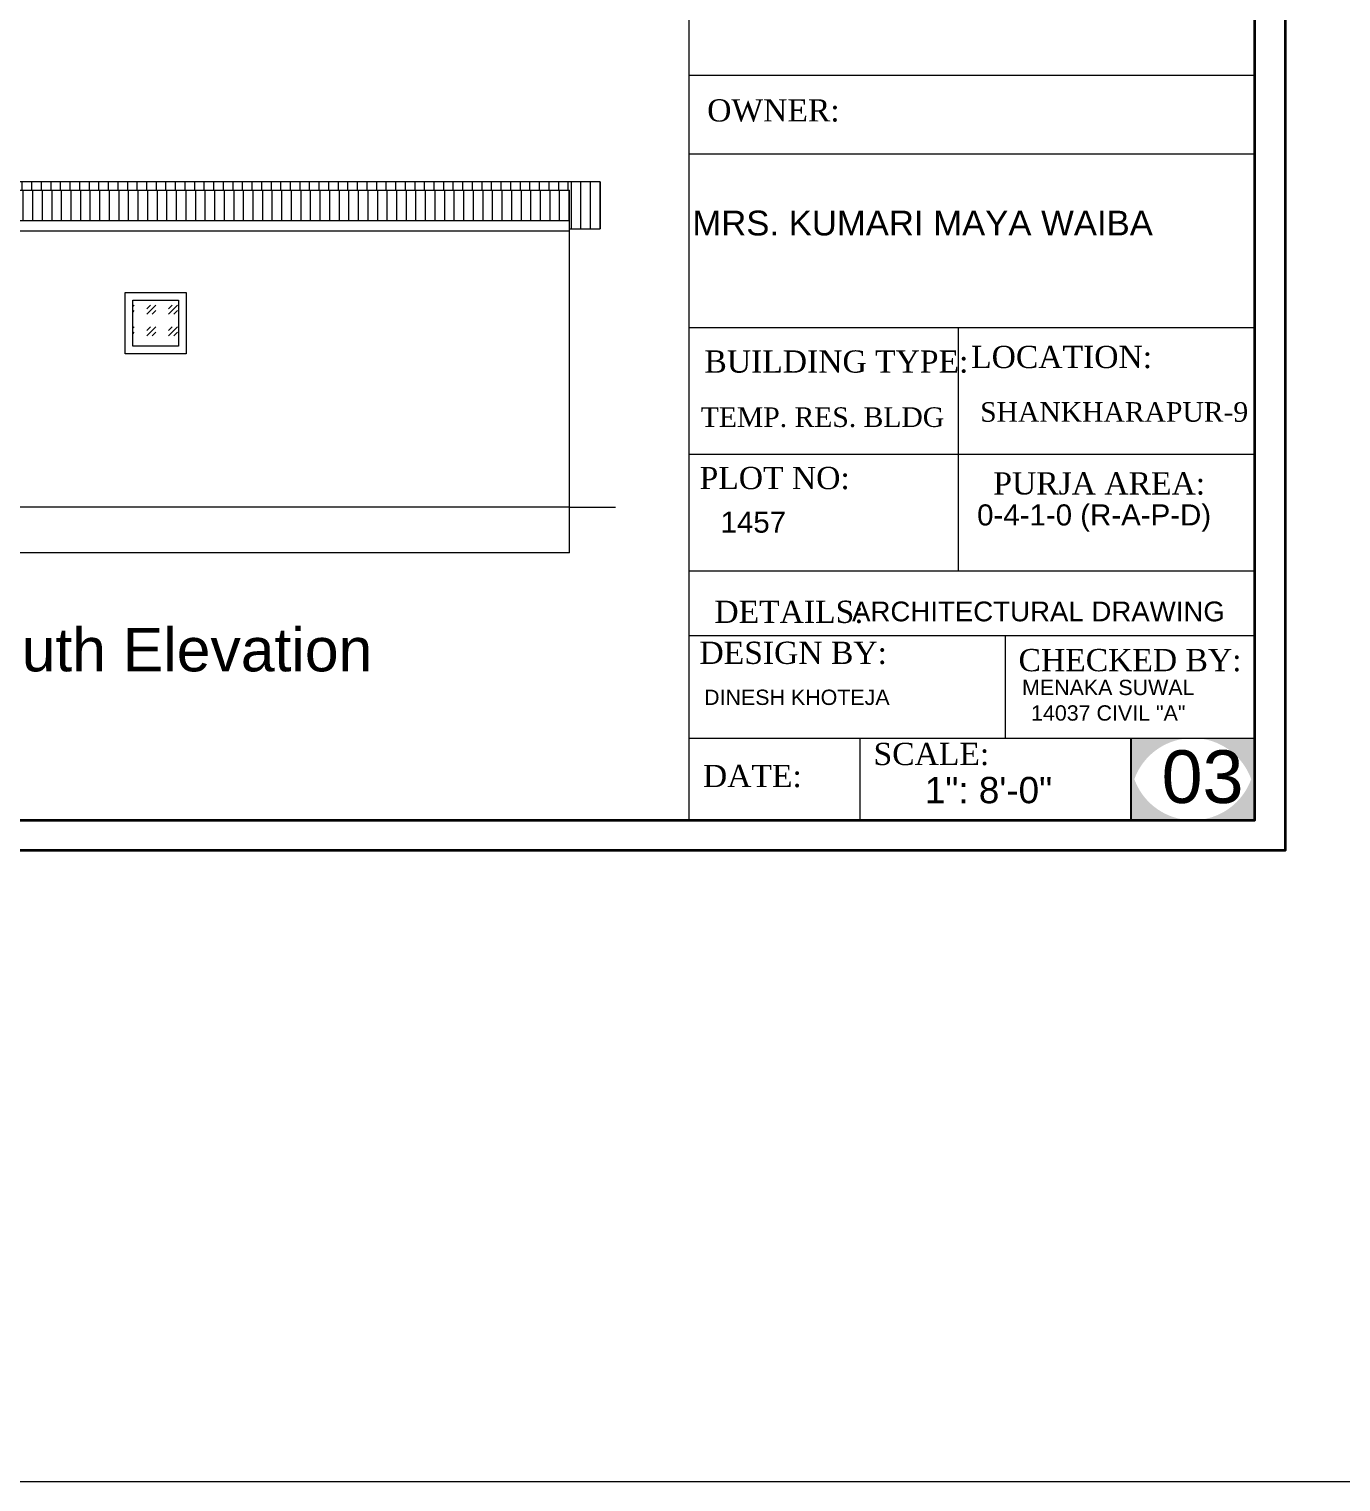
# Model space of a CAD drawing. Header units: inches. Extents: x 40927 to 78083, y -14649 to -3084.
# Drawn here: x 44186 to 44699, y -5753 to -5184 of the extents above; entities that cross this region are included whole.
import ezdxf

# ---------------------------------------------------------------- set-up
doc = ezdxf.new("R2010")
doc.units = ezdxf.units.IN
doc.header["$MEASUREMENT"] = 0
for name, color, linetype, lineweight in [('door', 3, 'Continuous', 13), ('steps', 253, 'Continuous', 20), ('Text', 7, 'Continuous', 9)]:
    doc.layers.add(name, color=color, linetype=linetype, lineweight=lineweight)
doc.layers.add('Normal Wall', color=7, linetype='Continuous', lineweight=35, true_color=0xffaf89)
doc.layers.add('Rear Wall', color=7, linetype='Continuous', lineweight=20, true_color=0xd4e480)
doc.styles.get("Standard").update_dxf_attribs({"font": 'times.ttf'})
doc.styles.add('SwissBT', font='swiss.ttf', dxfattribs={"height": 12})

msp = doc.modelspace()

# ---------------------------------------------------------------- hatches: boundary and pattern name
msp.add_hatch(color=0).paths.add_polyline_path([(44665.64, -5461.28), (44641.33, -5461.28, -0.414214), (44665.64, -5485.59)])
at = {"layer": 'door', "ltscale": 0.5}
h = msp.add_hatch(dxfattribs=at)
h.set_pattern_fill('GOST_GLASS', color=256)
h.set_pattern_definition([(45, (-318378.1773, 25345.081), (8.48528137, 0), [5, -7]), (45, (-318376.056, 25345.081), (8.48528137, 0), [2, -10]), (45, (-318378.1773, 25347.2025), (8.48528137, 0), [2, -10])])
h.paths.add_polyline_path([(44226.28, -5307.79), (44244.28, -5307.79), (44244.28, -5289.79), (44226.28, -5289.79)])
at = {"layer": 'steps', "ltscale": 0.3}
h = msp.add_hatch(dxfattribs=at)
h.set_pattern_fill('ANSI31', scale=30, angle=45)
h.set_pattern_definition([(90, (-318378.1773, 25345.0812), (-3.75, 0), [])])
h.paths.add_polyline_path([(44397.28, -5243.45), (44073.28, -5243.45), (44073.28, -5246.79), (44397.28, -5246.79)])
h = msp.add_hatch(dxfattribs=at)
h.set_pattern_fill('ANSI31', scale=30, angle=45)
h.set_pattern_definition([(90, (-317701.9763, 25345.0812), (-3.75, 0), [])])
h.paths.add_polyline_path([(44397.28, -5243.45), (44397.28, -5261.94), (44409.28, -5261.94), (44409.28, -5243.45)])
at = {"layer": 'steps', "ltscale": 0.3, "transparency": 33554636}
h = msp.add_hatch(dxfattribs=at)
h.set_pattern_fill('ANSI31', scale=30, angle=45)
h.set_pattern_definition([(90, (-312985.298, 26524.0156), (-3.75, 0), [])])
h.paths.add_polyline_path([(44397.28, -5246.79), (44073.28, -5246.79), (44073.28, -5258.79), (44397.28, -5258.79)])
at = {"layer": 'Text'}
for points in [[(44641.33, -5461.28), (44617.02, -5461.28), (44617.02, -5485.59, -0.414214)], [(44641.33, -5461.28), (44617.02, -5461.28), (44617.02, -5485.59, -0.414214)], [(44665.64, -5461.28), (44641.33, -5461.28, -0.414214), (44665.64, -5485.59)], [(44617.02, -5469.1), (44617.02, -5493.41), (44641.33, -5493.41, -0.414214)], [(44617.02, -5469.1), (44617.02, -5493.41), (44641.33, -5493.41, -0.414214)], [(44665.64, -5469.1, -0.414214), (44641.33, -5493.41), (44665.64, -5493.41)], [(44665.64, -5469.1, -0.414214), (44641.33, -5493.41), (44665.64, -5493.41)]]:
    msp.add_hatch(color=0, dxfattribs=at).paths.add_polyline_path(points)

# ---------------------------------------------------------------- linework, layer by layer
at = {"color": 0}
msp.add_line((44617.02, -5461.28), (44617.02, -5493.41), dxfattribs=at)
msp.add_line((44617.02, -5461.28), (44617.02, -5493.41), dxfattribs=at)
at = {"layer": 'door', "ltscale": 0.5}
for p, q in [((44409.28, -5243.45), (44073.28, -5243.45)), ((44409.28, -5243.45), (44409.28, -5261.94)), ((44073.28, -5246.79), (44397.28, -5246.79)), ((44397.28, -5261.94), (44397.28, -5246.79)), ((44397.28, -5258.79), (44073.28, -5258.79)), ((44397.28, -5262.79), (44073.28, -5262.79)), ((44397.28, -5370.79), (44397.28, -5261.94)), ((44397.28, -5261.94), (44409.28, -5261.94)), ((44397.28, -5370.79), (44073.28, -5370.79)), ((44397.28, -5370.79), (44415.28, -5370.79)), ((44397.28, -5388.79), (44397.28, -5370.79)), ((44397.28, -5388.79), (44073.28, -5388.79))]:
    msp.add_line(p, q, dxfattribs=at)
at = {"layer": 'door', "color": 3, "ltscale": 0.5}
msp.add_lwpolyline([(40927.08, -4614.8), (45011.86, -4614.8), (45011.86, -5752.51), (40927.08, -5752.51)], close=True, dxfattribs=at)
at = {"layer": 'door', "ltscale": 0.5}
for points in [[(44223.28, -5286.79), (44247.28, -5286.79), (44247.28, -5310.79), (44223.28, -5310.79)], [(44226.28, -5289.79), (44244.28, -5289.79), (44244.28, -5307.79), (44226.28, -5307.79)]]:
    msp.add_lwpolyline(points, close=True, dxfattribs=at)
at = {"layer": 'Normal Wall'}
for points in [[(43619.54, -4754.78), (44677.54, -4754.78), (44677.54, -5505.31), (43619.54, -5505.31)], [(43619.54, -4754.78), (44677.54, -4754.78), (44677.54, -5505.31), (43619.54, -5505.31)], [(44665.64, -4766.69), (43643.35, -4766.69), (43643.35, -5493.41), (44665.64, -5493.41)], [(44665.64, -4766.69), (43643.35, -4766.69), (43643.35, -5493.41), (44665.64, -5493.41)]]:
    msp.add_lwpolyline(points, close=True, dxfattribs=at)
at = {"layer": 'Rear Wall'}
for p, q in [((44444.22, -5210.96), (44444.22, -4766.69)), ((44444.22, -5201.7), (44665.64, -5201.7)), ((44444.22, -5201.7), (44665.64, -5201.7)), ((44444.22, -5201.7), (44665.64, -5201.7)), ((44444.22, -5201.7), (44665.64, -5201.7)), ((44444.22, -5232.5), (44665.64, -5232.5)), ((44444.22, -5232.5), (44665.64, -5232.5)), ((44444.22, -5300.56), (44665.64, -5300.56)), ((44444.22, -5300.56), (44665.64, -5300.56)), ((44549.49, -5300.56), (44549.49, -5386.46)), ((44549.49, -5300.56), (44549.49, -5395.73)), ((44444.22, -5350.05), (44665.64, -5350.05)), ((44444.22, -5350.05), (44665.64, -5350.05)), ((44444.22, -5395.73), (44665.64, -5395.73)), ((44444.22, -5421.16), (44665.64, -5421.16)), ((44444.22, -5421.16), (44665.64, -5421.16)), ((44568.07, -5461.28), (44568.07, -5421.16)), ((44568.07, -5461.28), (44568.07, -5421.16)), ((44444.22, -5461.28), (44665.64, -5461.28)), ((44444.22, -5461.28), (44665.64, -5461.28)), ((44510.95, -5461.28), (44510.95, -5493.41)), ((44510.95, -5461.28), (44510.95, -5493.41))]:
    msp.add_line(p, q, dxfattribs=at)
msp.add_lwpolyline([(44444.22, -5201.7), (44665.64, -5201.7), (44665.64, -5493.41), (44444.22, -5493.41)], close=True, dxfattribs=at)
msp.add_lwpolyline([(44444.22, -5201.7), (44665.64, -5201.7), (44665.64, -5493.41), (44444.22, -5493.41)], close=True, dxfattribs=at)

# ---------------------------------------------------------------- texts
at = {"color": 0}
for s, p in [('OWNER:', (44451.22, -5219.85)), ('LOCATION:', (44554.56, -5316.39))]:
    msp.add_text(s, height=8.704, dxfattribs=at).set_placement(p)
at = {"color": 7, "linetype": 'ByBlock', "lineweight": 5, "insert": (44236.94, -5421.76), "char_height": 6, "width": 232.9624, "attachment_point": 5}
msp.add_mtext('{\\fArial CE|b0|i0|c238|p34;\\P\\fArial CE|b0|i0|c0|p34;\\H2.8333x;South Elevation}', dxfattribs=at)
at = {"layer": 'Text', "color": 0}
for s, height, p in [('OWNER:', 8.704, (44451.22, -5219.85)), ('LOCATION:', 8.704, (44554.56, -5316.39)), ('CHECKED BY:', 8.7044, (44573.12, -5435.08)), ('CHECKED BY:', 8.7044, (44573.12, -5435.08)), ('SCALE:', 8.704, (44516.35, -5471.82)), ('SCALE:', 8.704, (44516.35, -5471.82))]:
    msp.add_text(s, height=height, dxfattribs=at).set_placement(p)
at = {"layer": 'Text', "color": 0, "linetype": 'ByBlock', "style": 'SwissBT'}
for s, insert, char_height, width, attachment_point in [('MRS. KUMARI MAYA WAIBA', (44535.56, -5254.75), 9.72, 217.5111, 2), ('ARCHITECTURAL DRAWING', (44507.94, -5407.81), 7.7396, 268.5322, 1), ('DINESH KHOTEJA', (44450, -5442.3), 6, 201.5276, 1), ('MENAKA SUWAL\\P14037 CIVIL "A"', (44608.24, -5438.43), 6, 88.5492, 2)]:
    msp.add_mtext(s, dxfattribs=dict(at, insert=insert, char_height=char_height, width=width, attachment_point=attachment_point))
at = {"layer": 'Text', "color": 0, "attachment_point": 1}
for s, insert, char_height, width in [('BUILDING TYPE:', (44450.14, -5309.47), 8.7044, 148.5551), ('BUILDING TYPE:', (44450.14, -5309.47), 8.7044, 148.5551), ('PLOT NO: ', (44448.24, -5355.08), 8.704, 138.0271), ('PLOT NO: ', (44448.24, -5355.08), 8.704, 138.0271), ('PURJA AREA:', (44563.24, -5357.19), 8.7044, 197.5821), ('PURJA AREA:', (44563.24, -5357.19), 8.7044, 197.5821), ('DETAILS: ', (44454.04, -5407.47), 8.704, 138.0271), ('DESIGN BY:', (44448.19, -5423.52), 8.704, 138.0271), ('DESIGN BY:', (44448.19, -5423.52), 8.704, 138.0271), ('DATE:', (44449.55, -5471.75), 8.704, 34.8177)]:
    msp.add_mtext(s, dxfattribs=dict(at, insert=insert, char_height=char_height, width=width))
at = {"layer": 'Text', "color": 0, "linetype": 'ByBlock', "insert": (44558.09, -5329.74), "char_height": 7.6711, "attachment_point": 1}
msp.add_mtext_dynamic_manual_height_columns('SHANKHARAPUR-9', width=381.0351, gutter_width=1.53, heights=[0], dxfattribs=at)
at = {"layer": 'Text', "color": 0, "linetype": 'ByBlock', "insert": (44448.72, -5331.77), "char_height": 7.6711, "width": 381.0351, "attachment_point": 1}
msp.add_mtext('TEMP. RES. BLDG', dxfattribs=at)
at = {"layer": 'Text', "color": 0, "style": 'SwissBT'}
for s, insert, char_height, width, attachment_point in [('0-4-1-0 (R-A-P-D)', (44602.71, -5369.76), 8.2555, 163.2142, 2), ('1457', (44456.45, -5372.59), 8.256, 163.2142, 1), ('03', (44629.12, -5466.05), 20.639, 20.1585, 1)]:
    msp.add_mtext(s, dxfattribs=dict(at, insert=insert, char_height=char_height, width=width, attachment_point=attachment_point))
at = {"layer": 'Text', "color": 0, "ltscale": 0.5, "insert": (44536.43, -5476.46), "char_height": 10.319, "width": 127.5344, "attachment_point": 1, "style": 'SwissBT'}
msp.add_mtext('1": 8\'-0"', dxfattribs=at)
msp.add_mtext('1": 8\'-0"', dxfattribs=at)

doc.saveas('drawing.dxf')
